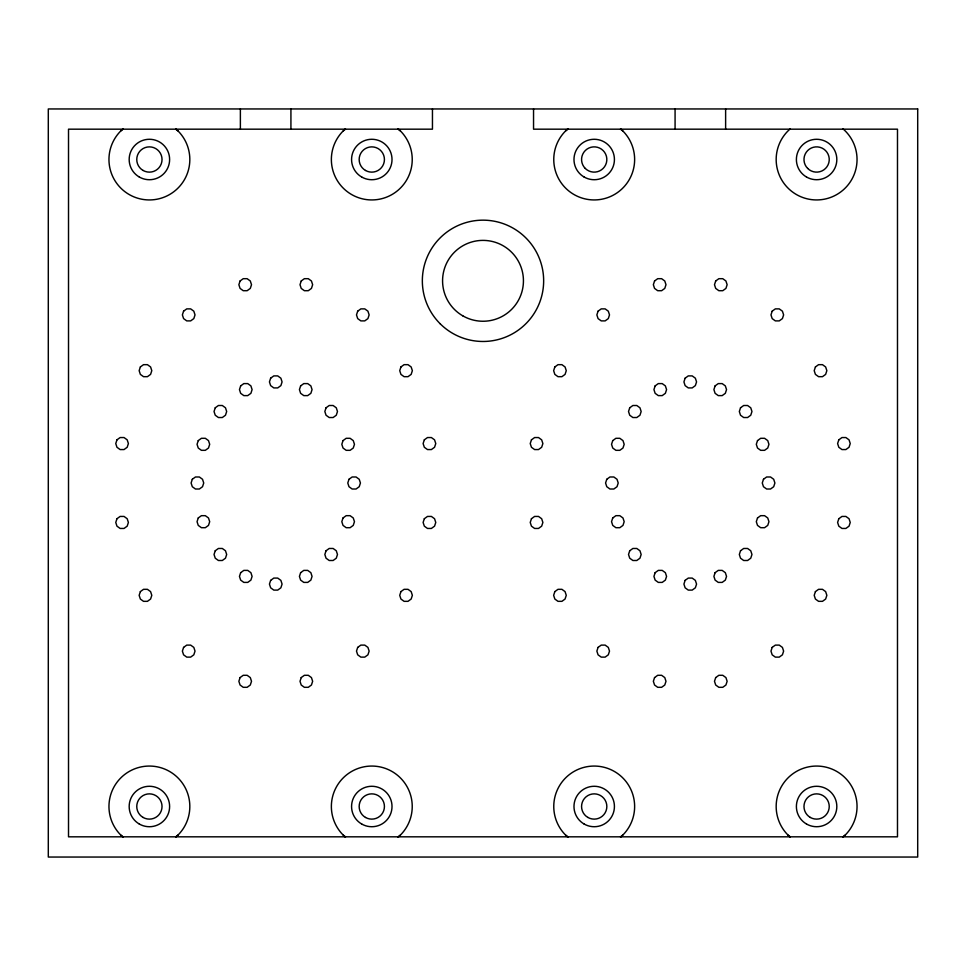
<?xml version="1.0" encoding="UTF-8"?>
<svg xmlns="http://www.w3.org/2000/svg" width="966" height="966" viewBox="0 0 966 966"><rect width="100%" height="100%" fill="white"/><g stroke="black" fill="none" stroke-linecap="round" stroke-linejoin="round"><path stroke-width="1.45" d="M120.798 130.905L123.056 129.178M343.208 130.905L345.466 129.178M565.605 130.905L567.875 129.178M175.727 836.822L177.986 835.095M398.125 836.822L400.395 835.095M620.534 836.822L622.792 835.095M842.944 836.822L845.202 835.095M620.534 129.178L622.792 130.905M398.125 129.178L400.395 130.905M175.727 129.178L177.986 130.905M788.014 835.095L790.273 836.822M565.605 835.095L567.875 836.822M343.208 835.095L345.466 836.822M120.798 835.095L123.056 836.822M725.623 108.953L725.623 129.178M675.077 108.953L675.077 129.178M533.546 108.953L533.546 129.178L897.486 129.178L897.486 836.822L68.514 836.822L68.514 129.178L432.454 129.178L432.454 108.953M290.923 108.953L290.923 129.178M240.377 108.953L240.377 129.178M123.008 837.136A40.439 40.439 0 0 1 120.098 778.62A40.439 40.439 0 0 1 178.686 778.62A40.439 40.439 0 0 1 175.776 837.136M345.417 837.136A40.439 40.439 0 0 1 342.507 778.62A40.439 40.439 0 0 1 401.095 778.62A40.439 40.439 0 0 1 398.185 837.136M567.815 837.136A40.439 40.439 0 0 1 564.905 778.62A40.439 40.439 0 0 1 623.493 778.62A40.439 40.439 0 0 1 620.583 837.136M790.224 837.136A40.439 40.439 0 0 1 787.314 778.62A40.439 40.439 0 0 1 845.902 778.62A40.439 40.439 0 0 1 842.992 837.136M175.776 128.864A40.439 40.439 0 0 1 178.686 187.38A40.439 40.439 0 0 1 120.098 187.38A40.439 40.439 0 0 1 123.008 128.864M398.185 128.864A40.439 40.439 0 0 1 401.095 187.38A40.439 40.439 0 0 1 342.507 187.38A40.439 40.439 0 0 1 345.417 128.864M620.583 128.864A40.439 40.439 0 0 1 623.493 187.38A40.439 40.439 0 0 1 564.905 187.38A40.439 40.439 0 0 1 567.815 128.864M842.992 128.864A40.439 40.439 0 0 1 845.902 187.38A40.439 40.439 0 0 1 787.314 187.38A40.439 40.439 0 0 1 790.224 128.864M140.36 366.959L139.152 370.666L140.36 374.385L143.523 376.68L147.424 376.68L150.587 374.385L151.795 370.666L150.587 366.959L147.424 364.665L143.523 364.665L140.36 366.959M116.958 439.844L115.763 443.551L116.958 447.27L120.122 449.564L124.034 449.564L127.186 447.27L128.393 443.551L127.186 439.844L124.034 437.55L120.122 437.55L116.958 439.844M183.588 311.173L182.381 314.892L183.588 318.599L186.752 320.893L190.652 320.893L193.816 318.599L195.023 314.892L193.816 311.173L190.652 308.879L186.752 308.879L183.588 311.173M116.958 518.73L115.763 522.449L116.958 526.156L120.122 528.45L124.034 528.45L127.186 526.156L128.393 522.449L127.186 518.73L124.034 516.436L120.122 516.436L116.958 518.73M240.075 280.985L238.868 284.704L240.075 288.411L243.239 290.706L247.139 290.706L250.303 288.411L251.51 284.704L250.303 280.985L247.139 278.691L243.239 278.691L240.075 280.985M140.36 591.615L139.152 595.334L140.36 599.041L143.523 601.335L147.424 601.335L150.587 599.041L151.795 595.334L150.587 591.615L147.424 589.32L143.523 589.32L140.36 591.615M198.259 440.605L197.052 444.312L198.259 448.031L201.423 450.325L205.323 450.325L208.487 448.031L209.694 444.312L208.487 440.605L205.323 438.298L201.423 438.298L198.259 440.605M215.249 407.797L214.041 411.516L215.249 415.235L218.413 417.529L222.313 417.529L225.476 415.235L226.672 411.516L225.476 407.797L222.313 405.503L218.413 405.503L215.249 407.797M192.306 479.281L191.099 483L192.306 486.719L195.458 489.013L199.37 489.013L202.522 486.719L203.729 483L202.522 479.281L199.37 476.987L195.458 476.987L192.306 479.281M240.667 385.893L239.459 389.6L240.667 393.319L243.83 395.613L247.731 395.613L250.894 393.319L252.09 389.6L250.894 385.893L247.731 383.599L243.83 383.599L240.667 385.893M198.259 517.969L197.052 521.688L198.259 525.395L201.423 527.702L205.323 527.702L208.487 525.395L209.694 521.688L208.487 517.969L205.323 515.675L201.423 515.675L198.259 517.969M301.223 280.985L300.015 284.704L301.223 288.411L304.375 290.706L308.287 290.706L311.438 288.411L312.646 284.704L311.438 280.985L308.287 278.691L304.375 278.691L301.223 280.985M270.649 378.189L269.442 381.908L270.649 385.615L273.813 387.921L277.713 387.921L280.877 385.615L282.072 381.908L280.877 378.189L277.713 375.895L273.813 375.895L270.649 378.189M183.588 647.401L182.381 651.108L183.588 654.827L186.752 657.122L190.652 657.122L193.816 654.827L195.023 651.108L193.816 647.401L190.652 645.107L186.752 645.107L183.588 647.401M215.249 550.765L214.041 554.484L215.249 558.203L218.413 560.497L222.313 560.497L225.476 558.203L226.672 554.484L225.476 550.765L222.313 548.471L218.413 548.471L215.249 550.765M300.631 385.893L299.424 389.6L300.631 393.319L303.795 395.613L307.695 395.613L310.859 393.319L312.054 389.6L310.859 385.893L307.695 383.599L303.795 383.599L300.631 385.893M240.667 572.681L239.459 576.4L240.667 580.107L243.83 582.401L247.731 582.401L250.894 580.107L252.09 576.4L250.894 572.681L247.731 570.387L243.83 570.387L240.667 572.681M326.049 407.797L324.842 411.516L326.049 415.235L329.201 417.529L333.113 417.529L336.277 415.235L337.472 411.516L336.277 407.797L333.113 405.503L329.201 405.503L326.049 407.797M357.698 311.173L356.49 314.892L357.698 318.599L360.861 320.893L364.762 320.893L367.925 318.599L369.133 314.892L367.925 311.173L364.762 308.879L360.861 308.879L357.698 311.173M270.649 580.385L269.442 584.092L270.649 587.811L273.813 590.105L277.713 590.105L280.877 587.811L282.072 584.092L280.877 580.385L277.713 578.079L273.813 578.079L270.649 580.385M240.075 677.589L238.868 681.296L240.075 685.015L243.239 687.309L247.139 687.309L250.303 685.015L251.51 681.296L250.303 677.589L247.139 675.294L243.239 675.294L240.075 677.589M343.027 440.605L341.819 444.312L343.027 448.031L346.19 450.325L350.09 450.325L353.254 448.031L354.462 444.312L353.254 440.605L350.09 438.298L346.19 438.298L343.027 440.605M300.631 572.681L299.424 576.4L300.631 580.107L303.795 582.401L307.695 582.401L310.859 580.107L312.054 576.4L310.859 572.681L307.695 570.387L303.795 570.387L300.631 572.681M348.992 479.281L347.784 483L348.992 486.719L352.155 489.013L356.056 489.013L359.219 486.719L360.427 483L359.219 479.281L356.056 476.987L352.155 476.987L348.992 479.281M326.049 550.765L324.842 554.484L326.049 558.203L329.201 560.497L333.113 560.497L336.277 558.203L337.472 554.484L336.277 550.765L333.113 548.471L329.201 548.471L326.049 550.765M343.027 517.969L341.819 521.688L343.027 525.395L346.19 527.702L350.09 527.702L353.254 525.395L354.462 521.688L353.254 517.969L350.09 515.675L346.19 515.675L343.027 517.969M400.938 366.959L399.731 370.666L400.938 374.385L404.09 376.68L408.002 376.68L411.154 374.385L412.361 370.666L411.154 366.959L408.002 364.665L404.09 364.665L400.938 366.959M301.223 677.589L300.015 681.296L301.223 685.015L304.375 687.309L308.287 687.309L311.438 685.015L312.646 681.296L311.438 677.589L308.287 675.294L304.375 675.294L301.223 677.589M424.328 439.844L423.12 443.551L424.328 447.27L427.491 449.564L431.391 449.564L434.555 447.27L435.763 443.551L434.555 439.844L431.391 437.55L427.491 437.55L424.328 439.844M357.698 647.401L356.49 651.108L357.698 654.827L360.861 657.122L364.762 657.122L367.925 654.827L369.133 651.108L367.925 647.401L364.762 645.107L360.861 645.107L357.698 647.401M424.328 518.73L423.12 522.449L424.328 526.156L427.491 528.45L431.391 528.45L434.555 526.156L435.763 522.449L434.555 518.73L431.391 516.436L427.491 516.436L424.328 518.73M400.938 591.615L399.731 595.334L400.938 599.041L404.09 601.335L408.002 601.335L411.154 599.041L412.361 595.334L411.154 591.615L408.002 589.32L404.09 589.32L400.938 591.615M554.846 366.959L553.639 370.666L554.846 374.385L557.998 376.68L561.91 376.68L565.062 374.385L566.269 370.666L565.062 366.959L561.91 364.665L557.998 364.665L554.846 366.959M531.445 439.844L530.237 443.551L531.445 447.27L534.609 449.564L538.509 449.564L541.672 447.27L542.88 443.551L541.672 439.844L538.509 437.55L534.609 437.55L531.445 439.844M598.075 311.173L596.867 314.892L598.075 318.599L601.238 320.893L605.139 320.893L608.302 318.599L609.51 314.892L608.302 311.173L605.139 308.879L601.238 308.879L598.075 311.173M531.445 518.73L530.237 522.449L531.445 526.156L534.609 528.45L538.509 528.45L541.672 526.156L542.88 522.449L541.672 518.73L538.509 516.436L534.609 516.436L531.445 518.73M654.562 280.985L653.354 284.704L654.562 288.411L657.713 290.706L661.625 290.706L664.777 288.411L665.985 284.704L664.777 280.985L661.625 278.691L657.713 278.691L654.562 280.985M554.846 591.615L553.639 595.334L554.846 599.041L557.998 601.335L561.91 601.335L565.062 599.041L566.269 595.334L565.062 591.615L561.91 589.32L557.998 589.32L554.846 591.615M612.746 440.605L611.538 444.312L612.746 448.031L615.91 450.325L619.81 450.325L622.973 448.031L624.181 444.312L622.973 440.605L619.81 438.298L615.91 438.298L612.746 440.605M629.723 407.797L628.528 411.516L629.723 415.235L632.887 417.529L636.799 417.529L639.951 415.235L641.158 411.516L639.951 407.797L636.799 405.503L632.887 405.503L629.723 407.797M606.781 479.281L605.573 483L606.781 486.719L609.944 489.013L613.845 489.013L617.008 486.719L618.216 483L617.008 479.281L613.845 476.987L609.944 476.987L606.781 479.281M655.141 385.893L653.946 389.6L655.141 393.319L658.305 395.613L662.205 395.613L665.369 393.319L666.576 389.6L665.369 385.893L662.205 383.599L658.305 383.599L655.141 385.893M612.746 517.969L611.538 521.688L612.746 525.395L615.91 527.702L619.81 527.702L622.973 525.395L624.181 521.688L622.973 517.969L619.81 515.675L615.91 515.675L612.746 517.969M715.697 280.985L714.49 284.704L715.697 288.411L718.861 290.706L722.761 290.706L725.925 288.411L727.132 284.704L725.925 280.985L722.761 278.691L718.861 278.691L715.697 280.985M685.123 378.189L683.928 381.908L685.123 385.615L688.287 387.921L692.187 387.921L695.351 385.615L696.558 381.908L695.351 378.189L692.187 375.895L688.287 375.895L685.123 378.189M598.075 647.401L596.867 651.108L598.075 654.827L601.238 657.122L605.139 657.122L608.302 654.827L609.51 651.108L608.302 647.401L605.139 645.107L601.238 645.107L598.075 647.401M629.723 550.765L628.528 554.484L629.723 558.203L632.887 560.497L636.799 560.497L639.951 558.203L641.158 554.484L639.951 550.765L636.799 548.471L632.887 548.471L629.723 550.765M715.106 385.893L713.91 389.6L715.106 393.319L718.269 395.613L722.17 395.613L725.333 393.319L726.541 389.6L725.333 385.893L722.17 383.599L718.269 383.599L715.106 385.893M655.141 572.681L653.946 576.4L655.141 580.107L658.305 582.401L662.205 582.401L665.369 580.107L666.576 576.4L665.369 572.681L662.205 570.387L658.305 570.387L655.141 572.681M740.524 407.797L739.328 411.516L740.524 415.235L743.687 417.529L747.587 417.529L750.751 415.235L751.959 411.516L750.751 407.797L747.587 405.503L743.687 405.503L740.524 407.797M772.184 311.173L770.977 314.892L772.184 318.599L775.348 320.893L779.248 320.893L782.412 318.599L783.619 314.892L782.412 311.173L779.248 308.879L775.348 308.879L772.184 311.173M685.123 580.385L683.928 584.092L685.123 587.811L688.287 590.105L692.187 590.105L695.351 587.811L696.558 584.092L695.351 580.385L692.187 578.079L688.287 578.079L685.123 580.385M654.562 677.589L653.354 681.296L654.562 685.015L657.713 687.309L661.625 687.309L664.777 685.015L665.985 681.296L664.777 677.589L661.625 675.294L657.713 675.294L654.562 677.589M757.513 440.605L756.306 444.312L757.513 448.031L760.677 450.325L764.577 450.325L767.741 448.031L768.948 444.312L767.741 440.605L764.577 438.298L760.677 438.298L757.513 440.605M715.106 572.681L713.91 576.4L715.106 580.107L718.269 582.401L722.17 582.401L725.333 580.107L726.541 576.4L725.333 572.681L722.17 570.387L718.269 570.387L715.106 572.681M763.478 479.281L762.271 483L763.478 486.719L766.63 489.013L770.542 489.013L773.694 486.719L774.901 483L773.694 479.281L770.542 476.987L766.63 476.987L763.478 479.281M740.524 550.765L739.328 554.484L740.524 558.203L743.687 560.497L747.587 560.497L750.751 558.203L751.959 554.484L750.751 550.765L747.587 548.471L743.687 548.471L740.524 550.765M757.513 517.969L756.306 521.688L757.513 525.395L760.677 527.702L764.577 527.702L767.741 525.395L768.948 521.688L767.741 517.969L764.577 515.675L760.677 515.675L757.513 517.969M815.413 366.959L814.205 370.666L815.413 374.385L818.576 376.68L822.477 376.68L825.64 374.385L826.848 370.666L825.64 366.959L822.477 364.665L818.576 364.665L815.413 366.959M715.697 677.589L714.49 681.296L715.697 685.015L718.861 687.309L722.761 687.309L725.925 685.015L727.132 681.296L725.925 677.589L722.761 675.294L718.861 675.294L715.697 677.589M838.814 439.844L837.607 443.551L838.814 447.27L841.966 449.564L845.878 449.564L849.042 447.27L850.237 443.551L849.042 439.844L845.878 437.55L841.966 437.55L838.814 439.844M772.184 647.401L770.977 651.108L772.184 654.827L775.348 657.122L779.248 657.122L782.412 654.827L783.619 651.108L782.412 647.401L779.248 645.107L775.348 645.107L772.184 647.401M838.814 518.73L837.607 522.449L838.814 526.156L841.966 528.45L845.878 528.45L849.042 526.156L850.237 522.449L849.042 518.73L845.878 516.436L841.966 516.436L838.814 518.73M815.413 591.615L814.205 595.334L815.413 599.041L818.576 601.335L822.477 601.335L825.64 599.041L826.848 595.334L825.64 591.615L822.477 589.32L818.576 589.32L815.413 591.615M917.7 108.953L48.3 108.953L48.3 857.047L917.7 857.047L917.7 108.953M462.786 315.834A40.439 40.439 0 0 0 523.439 280.816A40.439 40.439 0 0 0 462.786 245.799A40.439 40.439 0 0 0 462.786 315.834M440.11 323.707A60.653 60.653 0 0 0 541.588 296.514A60.653 60.653 0 0 0 467.303 222.228A60.653 60.653 0 0 0 440.11 323.707M139.285 824.01A20.214 20.214 0 0 0 169.618 806.501A20.214 20.214 0 0 0 139.285 788.993A20.214 20.214 0 0 0 139.285 824.01M143.077 817.441A12.643 12.643 0 0 0 162.034 806.501A12.643 12.643 0 0 0 143.077 795.549A12.643 12.643 0 0 0 143.077 817.441M361.682 824.01A20.214 20.214 0 0 0 392.015 806.501A20.214 20.214 0 0 0 361.682 788.993A20.214 20.214 0 0 0 361.682 824.01M365.474 817.441A12.643 12.643 0 0 0 384.432 806.501A12.643 12.643 0 0 0 365.474 795.549A12.643 12.643 0 0 0 365.474 817.441M584.092 824.01A20.214 20.214 0 0 0 614.424 806.501A20.214 20.214 0 0 0 584.092 788.993A20.214 20.214 0 0 0 584.092 824.01M587.883 817.441A12.643 12.643 0 0 0 606.841 806.501A12.643 12.643 0 0 0 587.883 795.549A12.643 12.643 0 0 0 587.883 817.441M806.501 824.01A20.214 20.214 0 0 0 836.822 806.501A20.214 20.214 0 0 0 806.501 788.993A20.214 20.214 0 0 0 806.501 824.01M810.293 817.441A12.643 12.643 0 0 0 829.239 806.501A12.643 12.643 0 0 0 810.293 795.549A12.643 12.643 0 0 0 810.293 817.441M139.285 177.007A20.214 20.214 0 0 0 169.618 159.499A20.214 20.214 0 0 0 139.285 141.99A20.214 20.214 0 0 0 139.285 177.007M143.077 170.451A12.643 12.643 0 0 0 162.034 159.499A12.643 12.643 0 0 0 143.077 148.559A12.643 12.643 0 0 0 143.077 170.451M361.682 177.007A20.214 20.214 0 0 0 392.015 159.499A20.214 20.214 0 0 0 361.682 141.99A20.214 20.214 0 0 0 361.682 177.007M365.474 170.451A12.643 12.643 0 0 0 384.432 159.499A12.643 12.643 0 0 0 365.474 148.559A12.643 12.643 0 0 0 365.474 170.451M584.092 177.007A20.214 20.214 0 0 0 614.424 159.499A20.214 20.214 0 0 0 584.092 141.99A20.214 20.214 0 0 0 584.092 177.007M585.263 168.434A12.643 12.643 0 0 0 606.407 162.771A12.643 12.643 0 0 0 590.926 147.291A12.643 12.643 0 0 0 585.263 168.434M806.501 177.007A20.214 20.214 0 0 0 836.822 159.499A20.214 20.214 0 0 0 806.501 141.99A20.214 20.214 0 0 0 806.501 177.007M807.673 168.434A12.643 12.643 0 0 0 828.816 162.771A12.643 12.643 0 0 0 813.336 147.291A12.643 12.643 0 0 0 807.673 168.434"/></g></svg>
